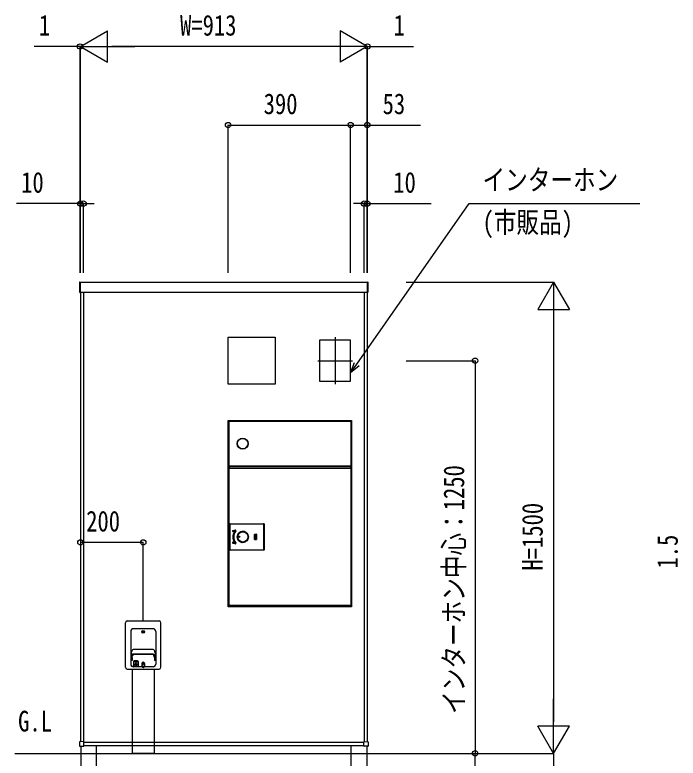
# Model space of a CAD drawing. Units: millimetres, scale not verified. Extents: x -8418 to 8410, y -5948 to 5940.
# Drawn here: x 535 to 2646, y 1017 to 3383 of the extents above; entities that cross this region are included whole.
import ezdxf
from ezdxf.enums import TextEntityAlignment as Align

# ---------------------------------------------------------------- set-up
doc = ezdxf.new("R2010")
doc.units = ezdxf.units.MM
doc.header["$LTSCALE"] = 30
for name, color, linetype in [('0-1_USER1', 3, 'Continuous'), ('0-3_YKK_13', 4, 'Continuous'), ('0-4_YKK_A1', 4, 'Continuous'), ('0-5_YKK_D', 6, 'Continuous')]:
    doc.layers.add(name, color=color, linetype=linetype)
doc.styles.add('ＭＳ ゴシック', font='')
doc.styles.get('ＭＳ ゴシック').set_extended_font_data('MS Gothic')

msp = doc.modelspace()

# ---------------------------------------------------------------- linework, layer by layer
at = {"layer": '0-3_YKK_13'}
for p, q in [((740.84, 2531.36), (740.84, 2500.43)), ((742.34, 2500.39), (742.34, 2531.4)), ((1657.34, 2500.39), (1657.34, 2531.4)), ((1658.84, 2531.36), (1658.84, 2500.43)), ((741.78, 2499.43), (742.34, 2499.39)), ((742.34, 2499.39), (742.34, 2500.39)), ((1657.34, 2499.39), (1657.34, 2500.39)), ((1657.9, 2499.43), (1657.34, 2499.39)), ((1214.84, 2089.6), (1214.84, 2090.4)), ((1214.84, 2090.4), (1215.34, 2090.4)), ((1214.84, 2089.4), (1214.84, 2089.6)), ((1215.34, 2089.6), (1214.84, 2089.6)), ((1214.84, 2089.4), (1214.84, 1946.4)), ((1215.64, 2089.4), (1214.84, 2089.4)), ((1215.34, 2090.4), (1215.64, 2090.4)), ((1215.34, 2090.4), (1215.34, 2089.6)), ((1215.34, 2089.6), (1215.64, 2089.6)), ((1215.64, 2090.4), (1604.04, 2090.4)), ((1215.64, 2089.6), (1215.64, 2090.4)), ((1215.64, 2089.6), (1215.64, 2089.4)), ((1215.64, 2089.6), (1604.04, 2089.6)), ((1215.64, 2089.4), (1215.64, 1946.4)), ((1604.04, 2089.6), (1604.04, 2090.4)), ((1604.34, 2090.4), (1604.04, 2090.4)), ((1604.04, 2089.6), (1604.04, 2089.4)), ((1604.34, 2089.6), (1604.04, 2089.6)), ((1604.84, 2089.4), (1604.04, 2089.4)), ((1604.04, 2089.4), (1604.04, 1946.4)), ((1604.34, 2090.4), (1604.84, 2090.4)), ((1604.34, 2089.6), (1604.34, 2090.4)), ((1604.84, 2089.6), (1604.84, 2089.4)), ((1215.34, 1945.4), (1214.84, 1945.4)), ((1214.84, 1939.6), (1214.84, 1940.4)), ((1214.84, 1940.4), (1215.34, 1940.4)), ((1215.34, 1946.2), (1215.64, 1946.2)), ((1215.34, 1946.2), (1215.34, 1945.4)), ((1215.34, 1945.4), (1215.64, 1945.4)), ((1215.34, 1940.4), (1215.64, 1940.4)), ((1215.34, 1940.4), (1215.34, 1939.6)), ((1215.64, 1946.2), (1215.64, 1945.4)), ((1604.04, 1946.2), (1215.64, 1946.2)), ((1215.64, 1945.4), (1215.64, 1940.4)), ((1604.04, 1945.4), (1215.64, 1945.4)), ((1215.64, 1940.4), (1604.04, 1940.4)), ((1215.64, 1939.6), (1215.64, 1940.4)), ((1216.44, 1945.4), (1216.44, 1940.4)), ((1216.54, 1940.4), (1216.54, 1945.4)), ((1603.14, 1945.4), (1603.14, 1940.4)), ((1603.24, 1945.4), (1603.24, 1940.4)), ((1604.04, 1946.2), (1604.04, 1946.4)), ((1604.04, 1946.2), (1604.04, 1945.4)), ((1604.34, 1946.2), (1604.04, 1946.2)), ((1604.04, 1945.4), (1604.04, 1940.4)), ((1604.34, 1945.4), (1604.04, 1945.4)), ((1604.04, 1939.6), (1604.04, 1940.4)), ((1604.34, 1940.4), (1604.04, 1940.4)), ((1604.34, 1946.2), (1604.84, 1946.2)), ((1604.34, 1945.4), (1604.34, 1946.2)), ((1604.84, 1945.4), (1604.34, 1945.4)), ((1604.34, 1940.4), (1604.84, 1940.4)), ((1604.34, 1939.6), (1604.34, 1940.4)), ((1604.84, 1946.2), (1604.84, 1945.4)), ((1215.34, 1939.6), (1214.84, 1939.6)), ((1214.84, 1939.4), (1214.84, 1502.4)), ((1215.64, 1939.4), (1214.84, 1939.4)), ((1215.34, 1939.6), (1215.64, 1939.6)), ((1215.64, 1939.6), (1215.64, 1939.4)), ((1215.64, 1939.6), (1604.04, 1939.6)), ((1215.64, 1939.4), (1215.64, 1502.4)), ((1604.04, 1939.6), (1604.04, 1939.4)), ((1604.34, 1939.6), (1604.04, 1939.6)), ((1604.84, 1939.4), (1604.04, 1939.4)), ((1604.04, 1939.4), (1604.04, 1502.4)), ((1217.84, 1680.89), (1217.84, 1760.9)), ((1218.06, 1760.68), (1217.84, 1760.9)), ((1218.06, 1760.68), (1219.06, 1760.68)), ((1218.06, 1681.11), (1218.06, 1760.68)), ((1219.06, 1760.68), (1219.06, 1681.11)), ((1219.83, 1762.9), (1326.84, 1762.9)), ((1219.83, 1762.9), (1220.06, 1762.67)), ((1326.62, 1761.67), (1220.06, 1761.67)), ((1326.62, 1762.67), (1326.84, 1762.9)), ((1326.62, 1761.67), (1326.62, 1762.67)), ((1327.61, 1681.11), (1327.61, 1760.68)), ((1328.84, 1760.9), (1328.61, 1760.68)), ((1328.84, 1760.9), (1328.84, 1680.89)), ((1228.94, 1740.74), (1235.73, 1742.43)), ((1229.02, 1740.4), (1228.94, 1740.74)), ((1235.82, 1742.09), (1229.02, 1740.4)), ((1229.54, 1738.31), (1229.63, 1737.97)), ((1229.63, 1737.97), (1233.6, 1738.96)), ((1229.63, 1737.97), (1229.71, 1737.63)), ((1233.56, 1738.59), (1229.71, 1737.63)), ((1234.21, 1738.31), (1233.92, 1738.51)), ((1235.82, 1742.09), (1235.73, 1742.43)), ((1235.9, 1741.75), (1235.82, 1742.09)), ((1237.6, 1739.29), (1237.33, 1739.51)), ((1237.87, 1739.07), (1237.6, 1739.29)), ((1298.04, 1713.15), (1298.04, 1728.65)), ((1298.34, 1728.65), (1298.04, 1728.65)), ((1298.34, 1728.65), (1298.34, 1713.15)), ((1298.84, 1729.45), (1302.84, 1729.45)), ((1298.84, 1729.15), (1298.84, 1729.45)), ((1302.84, 1729.15), (1298.84, 1729.15)), ((1302.84, 1729.15), (1302.84, 1729.45)), ((1303.34, 1713.15), (1303.34, 1728.65)), ((1303.64, 1728.65), (1303.34, 1728.65)), ((1303.64, 1728.65), (1303.64, 1713.15)), ((1229.63, 1703.82), (1229.54, 1703.48)), ((1229.71, 1704.16), (1229.63, 1703.82)), ((1233.6, 1702.83), (1229.63, 1703.82)), ((1229.71, 1704.16), (1233.56, 1703.2)), ((1234.21, 1703.48), (1233.92, 1703.28)), ((1298.34, 1713.15), (1298.04, 1713.15)), ((1303.34, 1720.9), (1298.34, 1720.9)), ((1298.84, 1712.65), (1302.84, 1712.65)), ((1298.84, 1712.35), (1298.84, 1712.65)), ((1302.84, 1712.35), (1298.84, 1712.35)), ((1302.84, 1712.35), (1302.84, 1712.65)), ((1303.64, 1713.15), (1303.34, 1713.15)), ((1217.84, 1680.89), (1218.06, 1681.11)), ((1218.06, 1681.11), (1219.06, 1681.11)), ((1220.06, 1680.12), (1326.62, 1680.12)), ((1220.06, 1679.12), (1220.06, 1680.12)), ((1228.94, 1701.05), (1229.02, 1701.39)), ((1235.73, 1699.36), (1228.94, 1701.05)), ((1229.02, 1701.39), (1235.82, 1699.7)), ((1235.73, 1699.36), (1235.82, 1699.7)), ((1235.82, 1699.7), (1235.9, 1700.04)), ((1237.6, 1702.5), (1237.33, 1702.28)), ((1237.87, 1702.72), (1237.6, 1702.5)), ((1326.62, 1679.12), (1326.62, 1680.12)), ((1327.61, 1681.11), (1328.61, 1681.11)), ((1328.61, 1681.11), (1328.84, 1680.89)), ((1220.06, 1679.12), (1219.83, 1678.9)), ((1326.84, 1678.9), (1219.83, 1678.9)), ((1326.62, 1679.12), (1220.06, 1679.12)), ((1326.84, 1678.9), (1326.62, 1679.12)), ((1215.34, 1501.4), (1214.84, 1501.4)), ((1215.34, 1502.2), (1215.64, 1502.2)), ((1215.34, 1502.2), (1215.34, 1501.4)), ((1215.34, 1501.4), (1215.64, 1501.4)), ((1215.64, 1502.2), (1215.64, 1501.4)), ((1604.04, 1502.2), (1215.64, 1502.2)), ((1604.04, 1501.4), (1215.64, 1501.4)), ((1216.44, 1501.4), (1216.44, 1500.4)), ((1216.44, 1500.4), (1225.94, 1500.4)), ((1226.54, 1500.4), (1225.94, 1500.4)), ((1226.44, 1500.9), (1226.44, 1501.4)), ((1226.54, 1501.2), (1226.44, 1501.2)), ((1226.54, 1501.2), (1226.54, 1501.4)), ((1595.64, 1501.2), (1226.54, 1501.2)), ((1595.64, 1501.4), (1595.64, 1501.2)), ((1595.64, 1501.2), (1595.64, 1500.4)), ((1595.74, 1501.2), (1595.64, 1501.2)), ((1596.24, 1500.4), (1595.64, 1500.4)), ((1595.74, 1500.9), (1595.74, 1501.4)), ((1603.24, 1500.4), (1596.24, 1500.4)), ((1603.24, 1501.4), (1603.24, 1500.4)), ((1604.04, 1502.2), (1604.04, 1502.4)), ((1604.04, 1502.2), (1604.04, 1501.4)), ((1604.34, 1502.2), (1604.04, 1502.2)), ((1604.34, 1501.4), (1604.04, 1501.4)), ((1604.34, 1502.2), (1604.84, 1502.2)), ((1604.34, 1501.4), (1604.34, 1502.2)), ((1604.84, 1501.4), (1604.34, 1501.4)), ((1604.84, 1502.2), (1604.84, 1501.4)), ((886.84, 1305.9), (886.84, 1447.9)), ((892.34, 1453.4), (994.34, 1453.4)), ((999.84, 1305.9), (999.84, 1447.9)), ((903.39, 1420.1), (903.39, 1316.1)), ((974.59, 1428.8), (912.09, 1428.8)), ((942.35, 1420.29), (941.64, 1419.59)), ((942.28, 1418.95), (941.64, 1419.59)), ((942.98, 1419.66), (942.35, 1420.29)), ((945.08, 1421.04), (943.69, 1419.66)), ((945.78, 1420.33), (944.4, 1418.95)), ((983.29, 1420.1), (983.29, 1316.1)), ((942.28, 1418.24), (940.89, 1416.86)), ((942.98, 1417.53), (941.6, 1416.15)), ((944.33, 1416.9), (943.69, 1417.53)), ((945.03, 1417.61), (944.33, 1416.9)), ((945.03, 1417.61), (944.4, 1418.24)), ((905.48, 1350.74), (906.88, 1357.13)), ((905.48, 1350.74), (905.48, 1328.1)), ((972.96, 1362.64), (913.71, 1362.64)), ((981.19, 1350.74), (979.8, 1357.13)), ((981.19, 1350.74), (981.19, 1328.1)), ((905.48, 1336.94), (906.81, 1342.57)), ((907.98, 1328.1), (905.48, 1328.1)), ((907.98, 1336.94), (909.58, 1343.72)), ((907.98, 1336.94), (907.98, 1328.1)), ((973.05, 1347.97), (913.62, 1347.97)), ((972.72, 1347.19), (913.96, 1347.19)), ((925.59, 1326.1), (914.09, 1326.1)), ((978.69, 1336.94), (977.1, 1343.72)), ((978.69, 1336.94), (978.69, 1328.1)), ((981.19, 1328.1), (978.69, 1328.1)), ((981.19, 1336.94), (979.87, 1342.57)), ((929.09, 1309.1), (910.59, 1309.1)), ((912.09, 1324.1), (912.09, 1310.6)), ((974.59, 1307.4), (912.09, 1307.4)), ((922.82, 1319.04), (916.85, 1319.04)), ((921.89, 1317.64), (917.78, 1317.64)), ((920.96, 1316.24), (918.72, 1316.24)), ((919.84, 1322.95), (919.84, 1319.04)), ((927.59, 1324.1), (927.59, 1310.6)), ((949.09, 1308.9), (937.59, 1308.9)), ((939.09, 1317.6), (939.09, 1310.4)), ((942.28, 1317.24), (940.53, 1315.5)), ((940.84, 1307.4), (940.84, 1306.85)), ((942.98, 1316.53), (941.24, 1314.79)), ((942.35, 1319.29), (941.64, 1318.59)), ((942.28, 1317.95), (941.64, 1318.59)), ((942.35, 1315.9), (941.64, 1316.61)), ((944.59, 1305.6), (942.09, 1305.6)), ((942.98, 1318.66), (942.35, 1319.29)), ((945.43, 1320.4), (943.69, 1318.66)), ((944.33, 1315.9), (943.69, 1316.53)), ((945.03, 1318.59), (944.33, 1319.29)), ((945.03, 1316.61), (944.33, 1315.9)), ((946.14, 1319.69), (944.4, 1317.95)), ((945.03, 1316.61), (944.4, 1317.24)), ((945.84, 1307.4), (945.84, 1306.85)), ((947.59, 1317.6), (947.59, 1310.4)), ((892.34, 1300.4), (994.34, 1300.4)), ((740.34, 1068.43), (740.34, 1054.9)), ((741.28, 1068.95), (740.81, 1068.92)), ((753.31, 1069.69), (741.28, 1068.95)), ((753.84, 1054.9), (753.84, 1069.19)), ((1645.84, 1054.9), (1645.84, 1069.19)), ((1646.37, 1069.69), (1658.4, 1068.95)), ((1658.4, 1068.95), (1658.87, 1068.92)), ((1659.34, 1068.43), (1659.34, 1054.9)), ((740.84, 1054.4), (741.31, 1054.4)), ((741.31, 1054.4), (753.34, 1054.4)), ((1658.37, 1054.4), (1646.34, 1054.4)), ((1658.84, 1054.4), (1658.37, 1054.4))]:
    msp.add_line(p, q, dxfattribs=at)
for points in [[(742.34, 2531.4), (742.34, 2532.39), (741.78, 2532.36)], [(1657.34, 2531.4), (1657.34, 2532.39), (1657.9, 2532.36)], [(1604.84, 2089.4), (1604.84, 1946.4), (1604.04, 1946.4)], [(1604.84, 2090.4), (1604.84, 2089.6), (1604.34, 2089.6)], [(1215.64, 1946.2), (1215.64, 1946.4), (1214.84, 1946.4)], [(1214.84, 1945.4), (1214.84, 1946.2), (1215.34, 1946.2)], [(1604.84, 1940.4), (1604.84, 1939.6), (1604.34, 1939.6)], [(1604.84, 1939.4), (1604.84, 1502.4), (1604.04, 1502.4)], [(1220.06, 1761.67), (1220.06, 1762.67), (1326.62, 1762.67)], [(1327.61, 1760.68), (1328.61, 1760.68), (1328.61, 1681.11)], [(1235.9, 1741.75), (1229.11, 1740.06), (1229.02, 1740.4)], [(1229.54, 1738.31), (1233.51, 1739.3), (1233.6, 1738.96)], [(1233.6, 1702.83), (1233.51, 1702.49), (1229.54, 1703.48)], [(1229.02, 1701.39), (1229.11, 1701.73), (1235.9, 1700.04)], [(1215.64, 1502.2), (1215.64, 1502.4), (1214.84, 1502.4)], [(1214.84, 1501.4), (1214.84, 1502.2), (1215.34, 1502.2)], [(1215.64, 1501.4), (1215.64, 1500.4), (1216.44, 1500.4)], [(1595.64, 1500.4), (1226.54, 1500.4), (1226.54, 1501.2)], [(1604.04, 1501.4), (1604.04, 1500.4), (1603.24, 1500.4)]]:
    msp.add_lwpolyline(points, dxfattribs=at)
for points in [[(1213.34, 2356.9), (1363.34, 2356.9), (1363.34, 2206.9), (1213.34, 2206.9)], [(1603.34, 2347.4), (1504.34, 2347.4), (1504.34, 2216.4), (1603.34, 2216.4)], [(1606.34, 1498.9), (1213.34, 1498.9), (1213.34, 2091.9), (1606.34, 2091.9)]]:
    msp.add_lwpolyline(points, close=True, dxfattribs=at)
for centre, radius in [((1259.84, 2017.9), 17.5), ((1259.84, 2017.9), 16.5), ((1260.34, 1720.9), 17.65), ((1260.34, 1720.9), 17.26), ((1260.34, 1720.9), 16.26), ((1248.35, 1721.35), 2.1), ((1248.35, 1721.35), 1.75), ((1248.35, 1721.35), 1.45), ((943.34, 1418.6), 4.4), ((943.34, 1418.6), 3), ((919.84, 1319.6), 6.5), ((943.34, 1317.6), 3.5)]:
    msp.add_circle(centre, radius, dxfattribs=at)
for centre, radius, start, end in [((741.84, 2531.36), 1, 93.5, 180), ((1657.84, 2531.36), 1, 0, 86.5), ((741.84, 2500.43), 1, 180, 266.5), ((1657.84, 2500.43), 1, 273.5, 0), ((1229.33, 1739.19), 1.6, 104, 284), ((1229.33, 1739.19), 1.25, 104, 284), ((1260.34, 1720.9), 32.1, 146.54178, 213.45822), ((1229.33, 1739.19), 0.9, 104, 284), ((1260.34, 1720.9), 31.75, 146.31167, 213.68833), ((1260.34, 1720.9), 31.4, 146.31167, 213.68833), ((1260.34, 1720.9), 29.6, 141.02124, 218.97876), ((1260.34, 1720.9), 29.25, 141.02124, 218.97876), ((1260.34, 1720.9), 28.9, 141.02124, 218.97876), ((1233.67, 1738.67), 0.65, 326.31167, 104), ((1425.62, 1717.89), 193.18, 173.73842, 173.84904), ((1216.84, 1667.92), 72.63, 76.39911, 76.69317), ((1233.67, 1738.67), 0.3, 326.31167, 104), ((1236.24, 1740.4), 2.1, 321.02124, 104), ((1236.24, 1740.4), 1.75, 321.02124, 104), ((1236.24, 1740.4), 1.4, 321.02124, 104), ((1260.34, 1720.9), 17.5, 261.3012, 252.58496), ((1260.32, 1720.9), 17.47, 89.33006, 266.2917), ((1260.35, 1720.89), 17.3, 89.68338, 265.93838), ((1259.65, 1726.49), 11.91, 85.77699, 122.36782), ((1260.33, 1721.05), 17.14, 89.59667, 97.07901), ((1282.11, 1713.2), 33.07, 130.44826, 130.90575), ((1260.34, 1720.9), 17.47, 88.97206, 89.38801), ((1298.84, 1728.65), 0.8, 90, 180), ((1298.84, 1728.65), 0.5, 90, 180), ((1302.84, 1728.65), 0.8, 0, 90), ((1302.84, 1728.65), 0.5, 0, 90), ((1229.33, 1702.6), 1.6, 76, 256), ((1229.33, 1702.6), 1.25, 76, 256), ((1229.33, 1702.6), 0.9, 76, 256), ((1233.67, 1703.12), 0.65, 256, 33.68833), ((1259.15, 1715.25), 11.79, 235.95589, 270.16869), ((1260.09, 1718.85), 15.24, 257.9457, 266.3906), ((1282.63, 1726.91), 33.07, 224.71601, 225.17349), ((1260.34, 1720.9), 17.47, 266.23375, 266.6497), ((1298.84, 1713.15), 0.8, 180, 270), ((1298.84, 1713.15), 0.5, 180, 270), ((1302.84, 1713.15), 0.5, 270, 0), ((1302.84, 1713.15), 0.8, 270, 0), ((1216.84, 1773.87), 72.62, 283.30682, 283.6009), ((1425.62, 1723.9), 193.18, 186.15096, 186.26158), ((1233.67, 1703.12), 0.3, 256, 33.68833), ((1236.24, 1701.4), 2.1, 256, 38.97876), ((1236.24, 1701.4), 1.75, 256, 38.97876), ((1236.24, 1701.4), 1.4, 256, 38.97876), ((1225.94, 1500.9), 0.5, 270, 0), ((1596.24, 1500.9), 0.5, 180, 270), ((892.34, 1447.9), 5.5, 90, 180), ((994.34, 1447.9), 5.5, 0, 90), ((912.09, 1420.1), 8.7, 90, 180), ((943.34, 1420.01), 0.5, 224.99997, 315.00003), ((974.59, 1420.1), 8.7, 0, 90), ((941.92, 1418.6), 0.5, 315.00005, 45.00003), ((943.34, 1417.18), 0.5, 45.00003, 135), ((944.75, 1418.6), 0.5, 135, 224.99997), ((913.71, 1355.64), 7, 90, 167.69141), ((972.96, 1355.64), 7, 12.30864, 90), ((913.62, 1340.97), 7, 90, 166.75116), ((913.96, 1342.69), 4.5, 90, 166.73304), ((914.09, 1324.1), 2, 90, 180), ((925.59, 1324.1), 2, 0.00003, 90), ((972.72, 1342.69), 4.5, 13.26704, 90), ((973.05, 1340.97), 7, 13.24892, 90), ((892.34, 1305.9), 5.5, 180, 270), ((912.09, 1316.1), 8.7, 180, 270), ((910.59, 1310.6), 1.5, 270, 0.00002), ((929.09, 1310.6), 1.5, 180, 270), ((937.59, 1310.4), 1.5, 270, 0.00002), ((943.34, 1317.6), 4.25, 0.00003, 180), ((942.09, 1306.85), 1.25, 180, 270), ((941.92, 1317.6), 0.5, 315.00005, 45.00003), ((943.34, 1319.01), 0.5, 224.99997, 315.00003), ((943.34, 1316.18), 0.5, 45.00003, 135), ((944.75, 1317.6), 0.5, 135, 224.99997), ((944.59, 1306.85), 1.25, 270, 0.00002), ((949.09, 1310.4), 1.5, 180, 270), ((974.59, 1316.1), 8.7, 270, 0.00002), ((994.34, 1305.9), 5.5, 270, 0), ((740.84, 1068.43), 0.5, 93.5, 180), ((753.34, 1069.19), 0.5, 0, 93.5), ((1646.34, 1069.19), 0.5, 86.5, 180), ((1658.84, 1068.43), 0.5, 0, 86.5), ((740.84, 1054.9), 0.5, 180, 270), ((753.34, 1054.9), 0.5, 270, 0), ((1646.34, 1054.9), 0.5, 180, 270), ((1658.84, 1054.9), 0.5, 270, 0)]:
    msp.add_arc(centre, radius, start, end, dxfattribs=at)
for centre, major_axis, ratio, start_param, end_param in [((1219.84, 1760.89), (1.43, -1.43), 0.992433, 2.3599926, 3.9231927), ((1220.06, 1760.67), (1.41, -1.41), 0.999971, 2.3599926, 3.9231927), ((1220.06, 1760.67), (0.713, -0.713), 0.992433, 2.3599926, 3.9231927), ((1326.61, 1760.67), (1.41, 1.41), 0.999971, 5.5015852, 7.0647854), ((1326.61, 1760.67), (-0.713, -0.713), 0.992433, 2.3599926, 3.9231927), ((1326.83, 1760.89), (-1.43, -1.43), 0.992433, 2.3599926, 3.9231927), ((1219.84, 1680.9), (1.43, 1.43), 0.992433, 2.3599926, 3.9231927), ((1220.06, 1681.12), (1.41, 1.41), 0.999971, 2.3599926, 3.9231927), ((1220.06, 1681.12), (0.713, 0.713), 0.992433, 2.3599926, 3.9231927), ((1326.61, 1681.12), (-0.713, 0.713), 0.992433, 2.3599926, 3.9231927), ((1326.61, 1681.12), (1.41, -1.41), 0.999971, 5.5015852, 7.0647854), ((1326.83, 1680.9), (-1.43, 1.43), 0.992433, 2.3599926, 3.9231927)]:
    msp.add_ellipse(centre, major_axis=major_axis, ratio=ratio, start_param=start_param, end_param=end_param, dxfattribs=at)
at = {"layer": '0-4_YKK_A1'}
for p, q in [((742.34, 2531.9), (1657.34, 2531.9)), ((742.34, 2531.9), (742.34, 2499.9)), ((1657.34, 2531.9), (1657.34, 2499.9)), ((742.34, 2499.9), (1657.34, 2499.9)), ((743.34, 2499.9), (743.34, 1069.08)), ((753.34, 2499.9), (753.34, 1069.69)), ((1646.34, 2499.9), (1646.34, 1069.69)), ((1656.34, 2499.9), (1656.34, 1069.08)), ((1553.84, 2356.41), (1553.84, 2207.38)), ((1498.64, 2281.9), (1609.04, 2281.9)), ((908.34, 1300.4), (908.34, 1031.9)), ((978.34, 1300.4), (978.34, 1031.9)), ((1645.84, 1066.9), (753.84, 1066.9)), ((744.84, 1054.4), (744.84, 581.9)), ((753.84, 1056.9), (1645.84, 1056.9)), ((794.84, 581.9), (794.84, 1056.9)), ((1604.84, 581.9), (1604.84, 1056.9)), ((1654.84, 1054.4), (1654.84, 581.9)), ((534.69, 1031.9), (1749.84, 1031.9)), ((978.34, 1031.9), (908.34, 1031.9))]:
    msp.add_line(p, q, dxfattribs=at)
at = {"layer": '0-5_YKK_D'}
for p, q in [((743.34, 3281.9), (829.94, 3331.9)), ((829.94, 3231.9), (829.94, 3331.9)), ((1656.34, 3281.9), (1569.73, 3331.9)), ((1569.73, 3331.9), (1569.73, 3231.9)), ((742.34, 3281.9), (596.34, 3281.9)), ((742.34, 2561.9), (742.34, 3282.9)), ((743.34, 3281.9), (742.34, 3281.9)), ((743.34, 2561.9), (743.34, 3282.9)), ((743.34, 2561.9), (743.34, 3282.9)), ((743.34, 3281.9), (777.34, 3281.9)), ((743.34, 3281.9), (829.94, 3231.9)), ((743.34, 3281.9), (916.54, 3281.9)), ((1556.34, 3281.9), (843.34, 3281.9)), ((1656.34, 3281.9), (1483.13, 3281.9)), ((1656.34, 3281.9), (1569.73, 3231.9)), ((1656.34, 3281.9), (1622.34, 3281.9)), ((1656.34, 2561.9), (1656.34, 3282.9)), ((1656.34, 2561.9), (1656.34, 3282.9)), ((1656.34, 3281.9), (1657.34, 3281.9)), ((1657.34, 2561.9), (1657.34, 3282.9)), ((1657.34, 3281.9), (1803.34, 3281.9)), ((1213.34, 2561.9), (1213.34, 3032.9)), ((1213.34, 3031.9), (1603.34, 3031.9)), ((1603.34, 2784.05), (1603.34, 3032.9)), ((1603.34, 2561.9), (1603.34, 3032.9)), ((1656.34, 2784.05), (1656.34, 3032.9)), ((743.34, 2781.9), (539.74, 2781.9)), ((743.34, 2561.9), (743.34, 2782.9)), ((753.34, 2781.9), (743.34, 2781.9)), ((753.34, 2561.9), (753.34, 2782.9)), ((753.34, 2781.9), (787.34, 2781.9)), ((1646.34, 2781.9), (1612.34, 2781.9)), ((1646.34, 2561.9), (1646.34, 2782.9)), ((1646.34, 2781.9), (1656.34, 2781.9)), ((1656.34, 2561.9), (1656.34, 2782.9)), ((1656.34, 2781.9), (1859.94, 2781.9)), ((1779.84, 2531.9), (2250.84, 2531.9)), ((2249.84, 2531.9), (2199.84, 2445.29)), ((2249.84, 2531.9), (2299.84, 2445.29)), ((2249.84, 2531.9), (2249.84, 2358.69)), ((2199.84, 2445.29), (2299.84, 2445.29)), ((2249.84, 2431.9), (2249.84, 1131.9)), ((1779.84, 2281.9), (2000.84, 2281.9)), ((1999.84, 2281.9), (1999.84, 1031.9)), ((943.34, 1454.4), (943.34, 1704.4)), ((943.34, 1703.4), (743.34, 1703.4)), ((2249.84, 1031.9), (2249.84, 1205.1)), ((2249.84, 1031.9), (2199.84, 1118.5)), ((2299.84, 1118.5), (2199.84, 1118.5)), ((2249.84, 1031.9), (2299.84, 1118.5)), ((1750.84, 1031.9), (2250.84, 1031.9)), ((1750.84, 1031.9), (2000.84, 1031.9)), ((1750.84, 1031.9), (2000.84, 1031.9)), ((1750.84, 1031.9), (2250.84, 1031.9)), ((1999.84, 931.9), (1999.84, 1031.9)), ((2249.84, 1031.9), (2249.84, 581.9))]:
    msp.add_line(p, q, dxfattribs=at)
for points in [[(1603.34, 3031.9), (1656.34, 3031.9), (1825.94, 3031.9)], [(1603.34, 2243.32), (1622.84, 2271.18), (1980.45, 2781.9), (2524.08, 2781.9)], [(1630.3, 2265.95), (1603.34, 2243.32), (1615.38, 2276.4)]]:
    msp.add_lwpolyline(points, dxfattribs=at)
for centre in [(742.34, 3281.9), (1657.34, 3281.9), (1213.34, 3031.9), (1603.34, 3031.9), (1603.34, 3031.9), (1656.34, 3031.9), (743.34, 2781.9), (753.34, 2781.9), (1646.34, 2781.9), (1656.34, 2781.9), (1999.84, 2281.9), (743.34, 1703.4), (943.34, 1703.4), (1999.84, 1031.9), (1999.84, 1031.9)]:
    msp.add_circle(centre, 8.5, dxfattribs=at)

# ---------------------------------------------------------------- texts
at = {"layer": '0-1_USER1', "style": 'ＭＳ ゴシック', "width": 0.8}
msp.add_text('G.L', height=65.98, dxfattribs=at).set_placement((545.09, 1081.72), align=Align.BOTTOM_LEFT)
at = {"layer": '0-5_YKK_D', "style": 'ＭＳ ゴシック', "width": 0.8}
for s, p in [('1', (611.34, 3296.9)), ('W=913', (1060.64, 3296.9)), ('1', (1740.34, 3296.9)), ('390', (1326.74, 3046.9)), ('53', (1705.34, 3046.9)), ('インターホン', (2023.39, 2804.81)), ('10', (554.74, 2796.9)), ('10', (1739.34, 2796.9)), ('(市販品)', (2023.39, 2669.81)), ('200', (761.74, 1718.4))]:
    msp.add_text(s, height=65.98, dxfattribs=at).set_placement(p, align=Align.BOTTOM_LEFT)
for s, p in [('インターホン中心：1250', (1984.84, 1157.7)), ('H=1500', (2234.84, 1613.9)), ('1.5', (2664.84, 1620.3))]:
    msp.add_text(s, height=65.98, rotation=90, dxfattribs=at).set_placement(p, align=Align.BOTTOM_LEFT)

doc.saveas('drawing.dxf')
